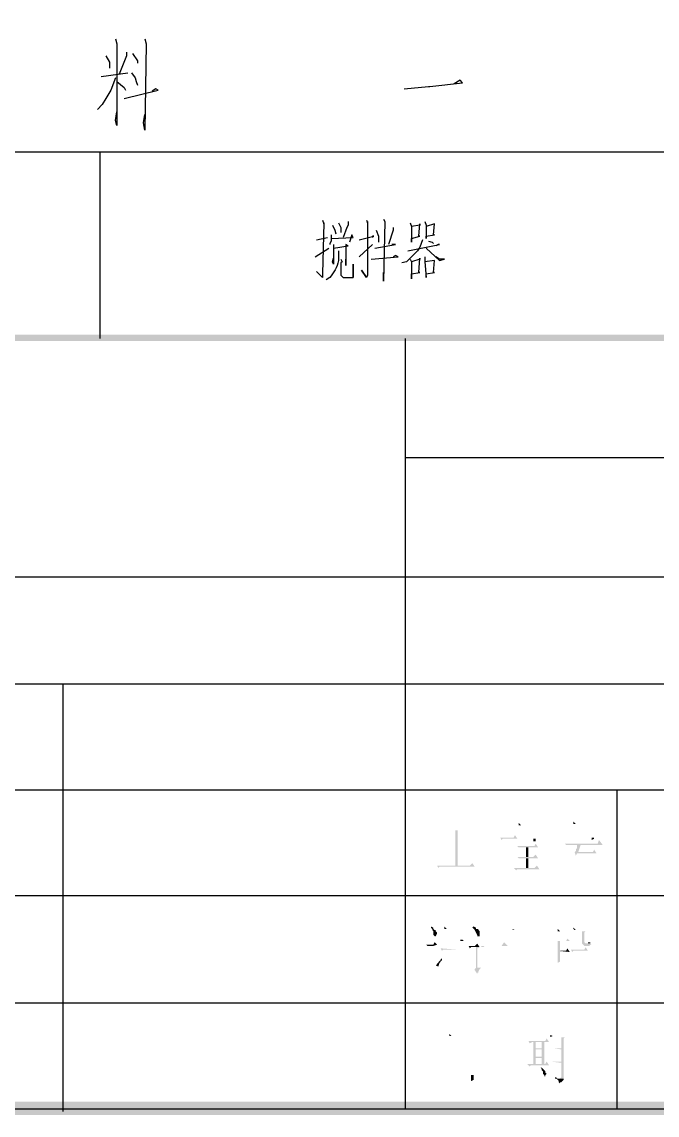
# Model space of a CAD drawing. Header units: millimetres. Extents: x -284 to 814, y -766 to 620.
# Drawn here: x 576 to 669.9, y -765.6 to -603.9 of the extents above; entities that cross this region are included whole.
import ezdxf

# ---------------------------------------------------------------- set-up
doc = ezdxf.new("R2010")
doc.units = ezdxf.units.MM
doc.layers.add('1', color=7, linetype='Continuous')

msp = doc.modelspace()

# ---------------------------------------------------------------- hatches: boundary and pattern name
h = msp.add_hatch(color=0)
h.dxf.hatch_style = 2
h.paths.add_polyline_path([(460.08, -650.198268), (460.08, -651.098268), (813.24, -650.198268)])
h = msp.add_hatch(color=0)
h.dxf.hatch_style = 2
h.paths.add_polyline_path([(460.08, -651.098268), (813.24, -650.198268), (813.24, -651.098268)])
h = msp.add_hatch(color=0)
h.dxf.hatch_style = 2
h.paths.add_polyline_path([(649.44, -722.378268), (649.44, -722.738268), (649.8, -722.738268)])
h = msp.add_hatch(color=0)
h.dxf.hatch_style = 2
h.paths.add_polyline_path([(657.54, -722.198268), (657.54, -722.558268), (657.9, -722.558268)])
h = msp.add_hatch(color=0)
h.dxf.hatch_style = 2
h.paths.add_polyline_path([(640.44, -728.678268), (640.44, -723.458268), (640.08, -723.458268), (640.08, -728.678268)])
h = msp.add_hatch(color=0)
h.dxf.hatch_style = 2
h.paths.add_polyline_path([(648.9, -724.178268), (648.72, -724.538268), (646.74, -724.538268), (646.92, -724.898268), (647.1, -724.718268), (649.26, -724.718268)])
h = msp.add_hatch(color=0)
h.dxf.hatch_style = 2
h.paths.add_polyline_path([(651.96, -725.438268), (651.78, -725.798268), (649.26, -725.798268), (649.44, -725.978268), (649.62, -725.978268), (652.32, -725.978268)])
h = msp.add_hatch(color=0)
h.dxf.hatch_style = 2
h.paths.add_polyline_path([(651.96, -724.718268), (651.6, -724.718268), (651.6, -725.078268), (651.96, -725.078268)])
h = msp.add_hatch(color=0)
h.dxf.hatch_style = 2
h.paths.add_polyline_path([(661.32, -724.898268), (661.14, -725.438268), (656.28, -725.438268), (656.46, -725.618268), (656.82, -725.618268), (661.86, -725.618268)])
h = msp.add_hatch(color=0)
h.dxf.hatch_style = 2
h.paths.add_polyline_path([(658.62, -725.618268), (658.08, -725.618268), (658.08, -725.798268), (658.08, -725.978268), (658.08, -726.158268), (657.9, -726.158268), (657.9, -726.338268), (657.9, -726.518268), (657.72, -726.698268), (657.9, -727.238268), (658.08, -726.878268), (660.42, -726.878268), (660.96, -726.878268), (658.26, -726.698268)])
h = msp.add_hatch(color=0)
h.dxf.hatch_style = 2
h.paths.add_polyline_path([(660.6, -724.538268), (660.24, -724.538268), (660.24, -724.898268), (660.6, -724.718268)])
h = msp.add_hatch(color=0)
h.dxf.hatch_style = 2
h.paths.add_polyline_path([(651.96, -727.058268), (651.6, -727.418268), (649.26, -727.418268), (649.44, -727.598268), (649.8, -727.598268), (652.32, -727.598268)])
h = msp.add_hatch(color=0)
h.dxf.hatch_style = 2
h.paths.add_polyline_path([(650.88, -727.418268), (650.88, -725.978268), (650.52, -725.978268), (650.52, -727.418268)])
h = msp.add_hatch(color=0)
h.dxf.hatch_style = 2
h.paths.add_polyline_path([(660.6, -726.338268), (660.42, -726.698268), (658.26, -726.698268), (660.96, -726.878268)])
h = msp.add_hatch(color=0)
h.dxf.hatch_style = 2
h.paths.add_polyline_path([(642.6, -728.318268), (642.24, -728.678268), (637.38, -728.678268), (637.56, -729.038268), (637.74, -728.858268), (642.96, -728.858268)])
h = msp.add_hatch(color=0)
h.dxf.hatch_style = 2
h.paths.add_polyline_path([(652.14, -728.678268), (651.78, -729.038268), (648.72, -729.038268), (649.08, -729.398268), (649.26, -729.218268), (652.5, -729.218268)])
h = msp.add_hatch(color=0)
h.dxf.hatch_style = 2
h.paths.add_polyline_path([(650.88, -729.038268), (650.88, -727.598268), (650.52, -727.598268), (650.52, -729.038268)])
h = msp.add_hatch(color=0)
h.dxf.hatch_style = 2
h.paths.add_polyline_path([(636.48, -737.678268), (636.48, -737.858268), (636.66, -738.038268), (636.66, -738.218268), (636.84, -738.398268), (636.84, -738.578268), (636.84, -738.758268), (636.84, -738.938268), (637.02, -739.118268), (637.2, -739.118268), (637.38, -738.758268), (637.38, -738.578268), (637.2, -738.398268), (637.2, -738.218268), (637.02, -738.218268), (636.84, -738.038268), (636.84, -737.858268)])
h = msp.add_hatch(color=0)
h.dxf.hatch_style = 2
h.paths.add_polyline_path([(638.46, -737.678268), (638.46, -738.038268), (638.82, -738.038268)])
h = msp.add_hatch(color=0)
h.dxf.hatch_style = 2
h.paths.add_polyline_path([(642.78, -737.678268), (642.6, -737.858268), (642.96, -738.218268), (643.32, -738.938268), (643.32, -739.118268), (643.5, -739.118268), (643.68, -739.118268), (643.68, -738.938268), (643.68, -738.578268), (643.68, -738.398268), (643.5, -738.218268), (643.5, -738.038268), (643.32, -738.038268), (643.14, -738.038268), (643.14, -737.858268)])
h = msp.add_hatch(color=0)
h.dxf.hatch_style = 2
h.paths.add_polyline_path([(648.54, -738.038268), (648.54, -738.218268), (648.9, -738.218268)])
h = msp.add_hatch(color=0)
h.dxf.hatch_style = 2
h.paths.add_polyline_path([(655.2, -738.038268), (655.2, -738.398268), (655.56, -738.398268)])
h = msp.add_hatch(color=0)
h.dxf.hatch_style = 2
h.paths.add_polyline_path([(657.54, -737.858268), (657.54, -738.038268), (657.72, -738.218268), (657.9, -738.218268)])
h = msp.add_hatch(color=0)
h.dxf.hatch_style = 2
h.paths.add_polyline_path([(659.34, -738.398268), (658.8, -738.398268), (658.8, -740.198268), (658.98, -740.378268), (659.16, -740.558268), (659.88, -740.558268), (660.06, -740.378268), (660.24, -740.378268), (660.06, -740.198268), (659.52, -740.198268), (659.34, -740.198268), (659.16, -740.018268), (659.16, -738.578268)])
h = msp.add_hatch(color=0)
h.dxf.hatch_style = 2
h.paths.add_polyline_path([(637.02, -740.018268), (636.84, -740.378268), (635.76, -740.378268), (635.94, -740.558268), (636.12, -740.558268), (636.3, -740.558268), (636.84, -740.558268), (637.38, -740.378268)])
h = msp.add_hatch(color=0)
h.dxf.hatch_style = 2
h.paths.add_polyline_path([(640.98, -739.658268), (640.8, -739.658268), (640.8, -739.838268), (640.44, -739.838268), (641.34, -739.838268), (641.16, -739.658268)])
h = msp.add_hatch(color=0)
h.dxf.hatch_style = 2
h.paths.add_polyline_path([(643.32, -740.198268), (642.96, -740.558268), (642.06, -740.558268), (642.24, -740.918268), (642.42, -740.738268), (643.68, -740.738268)])
h = msp.add_hatch(color=0)
h.dxf.hatch_style = 2
h.paths.add_polyline_path([(647.28, -740.018268), (646.92, -740.558268), (643.86, -740.558268), (644.04, -740.738268), (644.22, -740.738268), (644.4, -740.558268), (647.82, -740.558268)])
h = msp.add_hatch(color=0)
h.dxf.hatch_style = 2
h.paths.add_polyline_path([(656.64, -739.478268), (656.46, -739.838268), (655.2, -739.838268), (655.2, -743.078268), (655.56, -742.898268), (655.56, -741.458268), (657, -741.458268), (655.56, -741.278268), (655.56, -739.838268), (657, -739.838268)])
h = msp.add_hatch(color=0)
h.dxf.hatch_style = 2
h.paths.add_polyline_path([(659.88, -740.018268), (659.7, -740.018268), (659.7, -740.198268), (659.52, -740.198268), (660.06, -740.198268), (660.06, -740.018268)])
h = msp.add_hatch(color=0)
h.dxf.hatch_style = 2
h.paths.add_polyline_path([(637.92, -740.918268), (638.1, -741.278268), (638.28, -741.098268), (640.26, -741.098268)])
h = msp.add_hatch(color=0)
h.dxf.hatch_style = 2
h.paths.add_polyline_path([(643.68, -740.738268), (643.14, -740.738268), (643.14, -743.798268), (642.96, -743.978268), (642.96, -744.158268), (643.32, -744.698268), (643.32, -744.518268), (643.5, -744.518268), (643.5, -744.338268), (643.68, -743.978268), (643.86, -743.798268), (643.32, -743.798268), (643.32, -740.918268)])
h = msp.add_hatch(color=0)
h.dxf.hatch_style = 2
h.paths.add_polyline_path([(656.64, -740.918268), (656.46, -741.278268), (655.56, -741.278268), (657, -741.458268)])
h = msp.add_hatch(color=0)
h.dxf.hatch_style = 2
h.paths.add_polyline_path([(659.34, -740.738268), (659.16, -741.098268), (657.18, -741.098268), (657.36, -741.458268), (657.54, -741.278268), (659.7, -741.278268)])
h = msp.add_hatch(color=0)
h.dxf.hatch_style = 2
h.paths.add_polyline_path([(638.1, -742.358268), (637.2, -743.438268), (637.56, -743.618268), (637.74, -743.078268), (637.92, -742.898268), (637.92, -742.718268), (638.1, -742.718268), (638.1, -742.538268)])
h = msp.add_hatch(color=0)
h.dxf.hatch_style = 2
h.paths.add_polyline_path([(639.18, -753.518268), (639.18, -753.878268), (639.54, -753.878268)])
h = msp.add_hatch(color=0)
h.dxf.hatch_style = 2
h.paths.add_polyline_path([(653.58, -754.238268), (653.4, -754.598268), (650.88, -754.598268), (651.06, -754.958268), (651.42, -754.778268), (653.94, -754.778268)])
h = msp.add_hatch(color=0)
h.dxf.hatch_style = 2
h.paths.add_polyline_path([(651.96, -754.778268), (651.6, -754.778268), (651.6, -758.018268), (651.96, -758.018268), (651.96, -757.118268), (652.86, -757.118268), (651.96, -756.938268), (651.96, -755.858268), (652.86, -755.858268), (651.96, -755.678268)])
h = msp.add_hatch(color=0)
h.dxf.hatch_style = 2
h.paths.add_polyline_path([(653.22, -754.778268), (652.86, -754.778268), (652.86, -755.678268), (651.96, -755.678268), (652.86, -755.858268), (652.86, -756.938268), (651.96, -756.938268), (652.86, -757.118268), (652.86, -758.018268), (653.22, -758.018268)])
h = msp.add_hatch(color=0)
h.dxf.hatch_style = 2
h.paths.add_polyline_path([(654.12, -753.698268), (654.12, -754.058268), (654.48, -753.878268)])
h = msp.add_hatch(color=0)
h.dxf.hatch_style = 2
h.paths.add_polyline_path([(656.28, -754.058268), (655.74, -754.058268), (655.74, -755.678268), (654.48, -755.678268), (655.74, -755.858268), (655.74, -757.658268), (654.48, -757.658268), (654.12, -757.658268), (655.74, -757.838268), (655.74, -759.998268), (655.56, -760.178268), (656.1, -760.178268), (656.1, -754.238268)])
h = msp.add_hatch(color=0)
h.dxf.hatch_style = 2
h.paths.add_polyline_path([(653.58, -757.658268), (653.4, -758.018268), (650.7, -758.018268), (651.06, -758.378268), (651.24, -758.198268), (653.94, -758.198268)])
h = msp.add_hatch(color=0)
h.dxf.hatch_style = 2
h.paths.add_polyline_path([(642.78, -759.638268), (642.42, -759.638268), (642.42, -760.538268), (642.78, -760.358268), (642.78, -759.818268)])
h = msp.add_hatch(color=0)
h.dxf.hatch_style = 2
h.paths.add_polyline_path([(652.86, -758.558268), (652.68, -758.558268), (652.86, -758.738268), (652.86, -758.918268), (653.04, -759.098268), (653.04, -759.278268), (653.04, -759.458268), (653.22, -759.638268), (653.22, -759.818268), (653.4, -759.818268), (653.4, -759.638268), (653.58, -759.458268), (653.4, -759.278268), (653.4, -759.098268), (653.22, -758.918268)])
h = msp.add_hatch(color=0)
h.dxf.hatch_style = 2
h.paths.add_polyline_path([(654.84, -759.998268), (654.84, -760.178268), (655.02, -760.178268), (655.2, -760.358268), (655.38, -760.538268), (655.38, -760.718268), (655.56, -760.898268), (655.56, -760.718268), (655.74, -760.718268), (655.92, -760.538268), (656.1, -760.358268), (656.1, -760.178268), (655.38, -760.178268), (655.2, -760.178268), (655.02, -759.998268)])
h = msp.add_hatch(color=0)
h.dxf.hatch_style = 2
h.paths.add_polyline_path([(-282.24, -763.598268), (-284.22, -765.578268), (812.16, -763.598268)])
h = msp.add_hatch(color=0)
h.dxf.hatch_style = 2
h.paths.add_polyline_path([(-284.22, -765.578268), (812.16, -763.598268), (814.14, -765.578268)])

# ---------------------------------------------------------------- linework, layer by layer
at = {"layer": '1', "color": 0, "lineweight": 25}
for points in [[(813.24, -764.678268), (-283.32, -764.678268), (-283.32, 20.121732)], [(589.86, -606.458268), (590.04, -607.178268), (590.04, -619.238268), (589.86, -618.518268), (590.04, -617.258268)], [(594.18, -606.458268), (594.36, -607.178268), (594.18, -619.958268), (594, -618.878268), (594.18, -617.618268)], [(588.42, -608.978268), (588.96, -609.878268), (588.96, -610.418268), (588.96, -610.778268)], [(591.48, -608.438268), (591.48, -608.978268), (590.4, -611.678268)], [(592.38, -608.618268), (593.1, -609.698268), (593.1, -610.058268)], [(589.86, -612.218268), (589.14, -614.018268), (588.42, -615.278268), (587.88, -616.178268), (587.16, -616.898268)], [(587.7, -612.038268), (591.66, -611.498268)], [(592.2, -611.498268), (592.74, -612.218268), (592.92, -612.758268), (593.1, -613.298268)], [(632.52, -613.838268), (636.12, -613.478268), (636.3, -613.478268), (641.16, -612.938268), (640.8, -612.578268), (639.9, -613.118268)], [(590.04, -612.758268), (591.12, -613.658268), (591.3, -614.018268)], [(591.12, -615.278268), (596.16, -614.018268), (595.8, -613.838268), (595.26, -614.198268)], [(813.24, -623.198268), (460.08, -623.198268)], [(587.52, -623.198268), (587.52, -650.738268)], [(620.46, -633.278268), (620.64, -633.818268), (620.64, -633.638268), (620.46, -641.198268), (620.46, -641.738268), (620.46, -641.738268), (619.56, -640.838268), (620.46, -641.738268)], [(624.24, -633.458268), (624.24, -633.998268), (624.06, -634.358268), (623.52, -635.798268)], [(626.94, -633.278268), (627.12, -633.638268), (627.12, -633.458268), (627.12, -641.378268), (626.94, -641.738268), (626.22, -640.658268), (626.94, -641.738268)], [(629.46, -633.098268), (629.64, -633.458268), (629.64, -633.458268), (629.46, -642.278268), (629.46, -641.738268), (629.46, -641.018268)], [(635.58, -633.458268), (635.76, -633.998268), (635.76, -635.978268), (635.76, -635.618268), (637.02, -635.438268), (636.84, -635.438268), (637.02, -633.818268), (637.02, -633.818268), (635.76, -634.178268)], [(621.9, -633.998268), (622.26, -634.718268), (622.44, -635.258268)], [(622.8, -633.638268), (623.16, -634.358268), (623.16, -634.718268), (623.16, -635.078268)], [(628.38, -634.718268), (628.74, -635.618268), (628.74, -635.978268), (628.74, -636.518268)], [(630.9, -634.358268), (630.9, -634.718268), (630.18, -636.878268)], [(633.42, -633.638268), (633.6, -634.178268), (633.6, -634.718268), (633.6, -636.518268), (633.6, -635.978268), (634.86, -635.618268), (634.68, -635.618268), (634.86, -633.818268), (634.86, -633.998268), (633.6, -634.178268)], [(619.56, -636.158268), (621.18, -635.798268)], [(621.72, -635.438268), (621.72, -635.978268), (621.72, -636.338268), (621.54, -636.698268), (621.54, -636.878268)], [(621.72, -635.978268), (624.96, -635.798268), (624.78, -635.438268), (624.42, -636.518268)], [(625.86, -636.158268), (628.02, -635.618268), (627.84, -635.618268), (627.84, -635.798268)], [(635.22, -636.158268), (634.86, -637.238268), (634.5, -637.778268), (633.42, -638.858268), (632.88, -639.398268), (632.16, -639.578268)], [(636.12, -636.338268), (636.66, -636.518268), (636.84, -636.698268)], [(619.38, -638.678268), (621.36, -637.418268)], [(622.08, -636.878268), (622.08, -639.758268), (621.9, -639.398268), (622.08, -638.858268)], [(622.08, -637.418268), (624.24, -637.058268), (623.88, -636.878268), (623.88, -639.398268), (623.88, -639.938268), (623.88, -639.578268), (623.88, -639.038268)], [(625.86, -638.678268), (627.84, -636.878268)], [(628.2, -637.418268), (631.26, -636.878268), (631.08, -636.878268), (630.72, -636.878268)], [(633.06, -637.778268), (637.74, -636.878268), (637.56, -636.878268), (637.2, -637.058268)], [(635.76, -637.418268), (637.74, -639.218268), (638.46, -639.038268), (637.74, -639.038268), (637.2, -638.678268)], [(623.16, -639.038268), (623.34, -639.398268), (623.16, -639.578268), (623.16, -640.838268), (623.16, -641.198268), (623.16, -641.378268), (623.52, -641.738268), (623.88, -641.738268), (624.96, -641.738268), (624.96, -641.738268), (624.96, -639.758268), (624.96, -641.738268)], [(627.66, -639.038268), (631.62, -638.678268), (631.26, -638.498268), (630.9, -638.678268)], [(633.42, -639.038268), (633.6, -639.398268), (633.6, -640.658268), (633.6, -641.918268), (633.6, -641.198268), (634.86, -641.018268), (634.68, -641.018268), (634.86, -638.858268), (634.86, -639.038268), (633.6, -639.398268)], [(635.58, -638.678268), (635.58, -639.398268), (635.76, -641.738268), (635.76, -641.198268), (637.02, -641.018268), (636.84, -641.018268), (637.02, -639.218268), (637.02, -639.218268), (635.58, -639.398268)], [(632.7, -764.678268), (632.7, -650.738268)], [(813.24, -668.378268), (632.7, -668.378268)], [(813.24, -686.018268), (460.08, -686.018268)], [(813.24, -701.858268), (460.08, -701.858268)], [(582.12, -765.038268), (582.12, -701.858268)], [(813.24, -717.518268), (460.08, -717.518268)], [(664.02, -764.678268), (664.02, -717.518268)], [(813.24, -733.178268), (460.08, -733.178268)], [(813.24, -749.018268), (460.08, -749.018268)]]:
    msp.add_lwpolyline(points, dxfattribs=at)
msp.add_open_spline([(622.8, -637.778268), (622.8, -637.778268), (622.8, -639.218268), (622.8, -639.218268), (622.62, -640.298268), (622.08, -641.018268), (621.54, -641.738268), (621.54, -641.738268), (621, -642.098268), (621, -642.098268)], degree=3, knots=[0, 0, 0, 0, 1, 1, 1, 2, 2, 2, 3, 3, 3, 3], dxfattribs=at)

doc.saveas('drawing.dxf')
